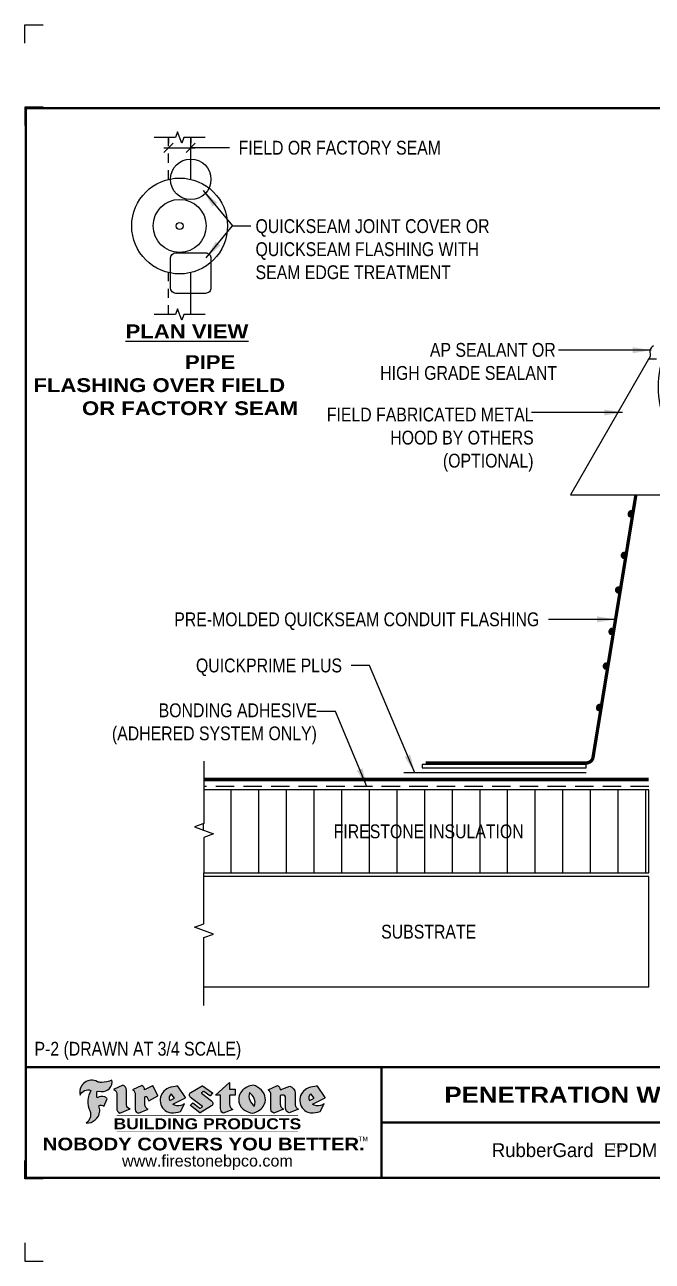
# Model space of a CAD drawing. Header units: inches. Extents: x 121.4 to 141.6, y -266 to -249.2.
# Drawn here: x 121.45 to 129.96, y -265.98 to -249.21 of the extents above; entities that cross this region are included whole.
import ezdxf
from ezdxf.enums import TextEntityAlignment as Align

# ---------------------------------------------------------------- set-up
doc = ezdxf.new("R2010")
doc.units = ezdxf.units.IN
doc.header["$MEASUREMENT"] = 0
doc.linetypes.add('HIDDEN', pattern=[0.375, 0.25, -0.125])
doc.linetypes.add('HIDDEN2', pattern=[0.1875, 0.125, -0.0625])
doc.layers.get('0').update_dxf_attribs({"linetype": 'CONTINUOUS'})
doc.layers.get('DEFPOINTS').update_dxf_attribs({"linetype": 'CONTINUOUS'})
for name, color, linetype in [('FSBP-ACCESSORY-OTHER', 7, 'CONTINUOUS'), ('FSBP-ADHESIVE', 1, 'HIDDEN'), ('FSBP-ANNO-NOTE', 7, 'CONTINUOUS'), ('FSBP-INSULATION', 7, 'CONTINUOUS'), ('FSBP-MEMBRANE', 7, 'CONTINUOUS'), ('FSBP-SEALANTS', 1, 'CONTINUOUS'), ('FSBP-SUBSTRATE-GENERIC', 9, 'CONTINUOUS'), ('FSBP-TTLB', 7, 'CONTINUOUS'), ('FSBP-TTLB-BORDER', 7, 'CONTINUOUS'), ('FSBP-TTLB-TEXT', 7, 'CONTINUOUS')]:
    doc.layers.add(name, color=color, linetype=linetype)
doc.styles.add('FSBP_ARIAL', font='arial.ttf')
doc.styles.add('FSBP_ARIAL_BOLD', font='')
doc.styles.add('FSBP_ARIAL_NAR', font='ARIALN.TTF')
doc.styles.add('FSBP_BANKGOTHIC', font='bgothm.ttf')
doc.styles.get('FSBP_ARIAL_BOLD').set_extended_font_data('Arial Black')
doc.linetypes.add('ZIGZAG', pattern='A,0.0001,-0.2,[131,ltypeshp.shx,S=0.2,R=0,X=-0.2,Y=0],-0.4,[131,ltypeshp.shx,S=0.2,R=180,X=0.2,Y=0],-0.2', length=0.8001)
doc.dimstyles.new('FSBP-DIM', dxfattribs={"dimtxt": 0.1875, "dimasz": 0.125, "dimexe": 0.0625, "dimexo": 0.125, "dimgap": 0.125, "dimtad": 0, "dimdec": 0, "dimzin": 1, "dimdsep": 46, "dimlunit": 4, "dimtxsty": 'FSBP_ARIAL_NAR', "dimblk": 'OBLIQUE', "dimcen": 0.09375, "dimdle": 0.0625, "dimclrd": 256, "dimclre": 256, "dimclrt": 256, "dimadec": 0, "dimazin": 0, "dimtfac": 1, "dimtdec": 0, "dimtmove": 1, "dimatfit": 3, "dimfxl": 1, "dimtolj": 1, "dimtzin": 0, "dimlwd": -1, "dimlwe": -1, "dimarcsym": 0})
doc.dimstyles.new('FSBP-LEADER', dxfattribs={"dimtxt": 0.1875, "dimasz": 0.25, "dimexe": 0.0625, "dimexo": 0.125, "dimgap": 0.125, "dimtad": 0, "dimtih": 1, "dimtoh": 1, "dimdec": 4, "dimzin": 0, "dimdsep": 46, "dimlunit": 4, "dimtxsty": 'FSBP_ARIAL_NAR', "dimcen": 0.09375, "dimclrd": 256, "dimclre": 256, "dimclrt": 256, "dimadec": 0, "dimazin": 0, "dimtfac": 1, "dimtdec": 4, "dimtofl": 0, "dimtmove": 0, "dimatfit": 3, "dimfxl": 1, "dimtolj": 1, "dimtzin": 0, "dimlwd": -1, "dimlwe": -1, "dimarcsym": 0})

# ---------------------------------------------------------------- blocks, each defined once
blk = doc.blocks.new('TTLB-EPDM_1')
at = {"layer": 'FSBP-TTLB-TEXT'}
h = blk.add_hatch(color=1, dxfattribs=at)
edge = h.paths.add_edge_path()
edge.add_arc((1.037309769669573, -0.1982514792917306), 0.1319107607348553, 264.0410451462098, 370.3106169565175)
edge.add_arc((1.027551646585694, 0.1214293576525799), 0.3273056962876235, 270.05058356628535, 295.23459397187514, ccw=False)
edge.add_arc((1.022801957313345, -0.06680179986895154), 0.1391656561713503, 249.3281275763668, 272.0749124149863, ccw=False)
edge.add_line((0.9736743133014443, -0.1970076156048179), (0.9474927838574558, -0.1852745150568325))
edge.add_arc((0.8939498971398288, -0.3394262635682071), 0.1631857907024099, 70.84590087378872, 194.3325259843273)
edge.add_arc((0.8444260109029493, -0.4259936440910768), 0.1179914261095279, 70.96950098067128, 156.9641407594482, ccw=False)
edge.add_arc((1.153141409296894, -0.4684497516079468), 0.3110405457095052, 150.3231137483159, 203.2084295854517)
edge.add_arc((0.7562495500622943, -0.6412608153899899), 0.1218587156617311, 0.8849157075190988, 24.34668939894999, ccw=False)
edge.add_arc((0.7493781665697374, -0.6475258110744375), 0.1289731377238325, -58.36655102076742, 3.6216782311386737, ccw=False)
edge.add_arc((0.8256699029544474, -0.5792158350996106), 0.1783301886510354, 267.2205474105585, 354.1381621173521)
edge.add_arc((0.7903121048625305, -0.6011409294291745), 0.212787892960859, 0.9996158580669322, 21.00503380861244)
edge.add_arc((1.01880712263941, -0.5666691048185161), 0.05136395668415847, 40.82117713173261, 125.52727787225791, ccw=False)
edge.add_line((1.057676976260041, -0.5330924682126437), (1.102776947655911, -0.4308018311949837))
edge.add_arc((1.040858222524664, -0.4699705673995949), 0.07326744446031509, 32.31675181867256, 66.31481236598174)
edge.add_arc((1.032262518825329, -0.5063316993097662), 0.1102246948011782, 69.8179132332389, 125.254734720681)
edge.add_arc((1.127708877207287, -0.368959353531244), 0.1659710644737306, 164.1569669952081, 196.5811013160487, ccw=False)
edge.add_line((0.9680425188342383, -0.3236487780942383), (1.023615334387159, -0.3294494641845773))
h = blk.add_hatch(color=1, dxfattribs=at)
edge = h.paths.add_edge_path()
edge.add_line((1.275239419159561, -0.6223407783464694), (1.415345367376062, -0.5660418822574371))
edge.add_arc((1.421019305783958, -0.5090099247487757), 0.05731350411836949, 181.9717871001989, 264.31851000495806, ccw=False)
edge.add_line((1.363739737527226, -0.5109819325197265), (1.363412352251203, -0.3102363679013962))
edge.add_arc((1.294263659668751, -0.3103491388303989), 0.06914878453844908, 0.0934405599591014, 72.42834396969012)
edge.add_line((1.315139561173908, -0.2444268274366692), (1.186839444240604, -0.3024209471341379))
edge.add_arc((1.175246268095289, -0.3585110609420917), 0.05727567197445628, -0.017399788185912257, 78.322067691347, ccw=False)
edge.add_line((1.232521937428658, -0.3585284546236807), (1.232574268422297, -0.555126496687123))
edge.add_arc((1.305699496415486, -0.5558575689677219), 0.07312888236350451, 179.4272023230205, 245.3845503102953)
h = blk.add_hatch(color=1, dxfattribs=at)
edge = h.paths.add_edge_path()
edge.add_line((1.792026821926584, -0.3839679064720229), (1.722158956877934, -0.2518542302253621))
edge.add_arc((1.720119655279638, -0.2529327078887852), 0.002306916790721817, 27.87197133405656, 117.3766794470751)
edge.add_line((1.719058846382097, -0.250884159729182), (1.610638460368705, -0.3070279753467702))
edge.add_arc((1.547088841662962, -0.3061026658494403), 0.06355635479880145, 359.165808011073, 425.8793658831422)
edge.add_line((1.573061729235633, -0.2480956029480268), (1.446879247402876, -0.3051325108639702))
edge.add_arc((1.407812067100189, -0.370357133046621), 0.07602957263902092, -3.441403975725109, 59.07992244284969, ccw=False)
edge.add_line((1.483704536400296, -0.3749210150788969), (1.483704536400296, -0.5723838140635706))
edge.add_arc((1.54053746518044, -0.568254406115083), 0.05698275005415228, 184.1557352478595, 255.3066498366543)
edge.add_line((1.526084036778343, -0.6233736605654059), (1.657291340682093, -0.570650514527486))
edge.add_arc((1.688298576827198, -0.5021390388423987), 0.0752015358480571, 207.5160880841914, 245.649226723163, ccw=False)
edge.add_arc((1.721050197024907, -0.4914488168456328), 0.1093332836229113, 179.4823365255141, 204.5537900001094, ccw=False)
edge.add_line((1.611721375809452, -0.4904610114968335), (1.611721375809452, -0.4126404716788983))
edge.add_arc((1.628589765097195, -0.414159299036043), 0.01693662875851176, 28.356188110622725, 174.8549701683585, ccw=False)
edge.add_arc((1.627340435522395, -0.4197189881350504), 0.02111886817708033, 22.216893572439517, 40.10213956426492, ccw=False)
edge.add_line((1.646891420738257, -0.4117336534413738), (1.666638796144639, -0.4549750258192233))
edge.add_arc((1.668737246926742, -0.4540167099035481), 0.002306916790685496, 204.545128184284, 299.6323508190091)
edge.add_line((1.669877862091766, -0.4560219186518992), (1.791128135493295, -0.3870515928837648))
edge.add_line((1.791128135493295, -0.3870515928837648), (1.792026821926584, -0.3839679064720229))
h = blk.add_hatch(color=1, dxfattribs=at)
h.paths.add_polyline_path([(2.063388732080512, -0.2583237030618903, 0.02524281661523788), (2.025024361750752, -0.2610532129309178, 0.1213611957758757), (1.901773912052249, -0.3008158885520373, 0.6151668103976068), (1.93274136141747, -0.6099060679591872, 0.05306812109568645), (1.967936229862175, -0.617865745600497, 0.1150932231766138), (2.099126721549737, -0.5994933789882708), (2.151195569562105, -0.4944891916583316, -0.08755405562188731), (2.104230609512001, -0.5187113292177372, -0.265591761123442), (1.992692314386659, -0.5010701623316862), (2.165347897647223, -0.4141184325909109, 0.4518949533370738), (2.166222728871162, -0.4107679608846269)])
h.paths.add_polyline_path([(2.014217313945437, -0.4188965037300676), (1.951113654018855, -0.4515330109460507, -0.3720533890450154), (1.973177450672722, -0.3607130665457561)], flags=16)
h = blk.add_hatch(color=1, dxfattribs=at)
edge = h.paths.add_edge_path()
edge.add_arc((2.260407392426802, -0.3775796671688782), 0.04152450223225729, 123.20805433950699, 232.2027298779723, ccw=False)
edge.add_line((2.237665217914071, -0.3428366421988329), (2.393535971665983, -0.2540943745380986))
edge.add_arc((2.394677353533142, -0.2560991469722482), 0.002306916790741334, 55.64644466176611, 119.65426054492559, ccw=False)
edge.add_line((2.395979141996861, -0.2541946229174954), (2.531809646140459, -0.3470380726374032))
edge.add_arc((2.530468902927946, -0.3489153772789875), 0.002306916790700397, -42.731101238422525, 54.4661353739603, ccw=False)
edge.add_line((2.532163440279987, -0.3504807552658491), (2.498457913851155, -0.3869673252714421))
edge.add_arc((2.496763376499139, -0.3854019472845934), 0.002306916790672934, 233.7527076894875, 317.26889876138785, ccw=False)
edge.add_line((2.495399362263356, -0.38726241234572), (2.413849913492982, -0.3274738082119626))
edge.add_arc((2.412485899257181, -0.3293342732731342), 0.002306916790720064, 53.75270768979358, 124.4135619297835)
edge.add_line((2.41118211687575, -0.3274311136421062), (2.382933981293377, -0.346782838468144))
edge.add_arc((2.38423776367478, -0.3486859980991606), 0.002306916790694898, 124.4135619293799, 231.8459020253626)
edge.add_line((2.382812599816248, -0.3505000469010184), (2.519899969301207, -0.4581994452042721))
edge.add_arc((2.494247019847682, -0.4908523236374461), 0.04152450223225742, -55.21225898295222, 51.84590202520428, ccw=False)
edge.add_line((2.517938320565804, -0.5249552055672808), (2.364434947484597, -0.6179520922513717))
edge.add_arc((2.36323960192349, -0.6159790200102006), 0.002306916790726996, 233.2955624372927, 301.20872157023314, ccw=False)
edge.add_line((2.361860787187538, -0.6178285429225383), (2.231266621301074, -0.5204709167214361))
edge.add_arc((2.232647938930649, -0.5186232623475259), 0.002306916790697672, 135.5134179846393, 233.21798691998708, ccw=False)
edge.add_line((2.231002150870836, -0.5170067083764565), (2.262839375599356, -0.4845937328397696))
edge.add_arc((2.264485163659225, -0.4862102868108537), 0.002306916790748497, 53.0352839999411, 135.513417985369, ccw=False)
edge.add_line((2.265872365996302, -0.4843670465239001), (2.361834678328762, -0.5565872257804898))
edge.add_arc((2.363221880665761, -0.5547439854936304), 0.002306916790627066, 233.0352840000685, 302.2362632414394)
edge.add_line((2.36445241715569, -0.5566953042850713), (2.39428499383348, -0.5378823484768844))
edge.add_arc((2.393054457343549, -0.5359310296853765), 0.002306916790685166, 302.2362632406177, 412.2027298768422)
edge.add_line((2.394468296066179, -0.5341081404551886), (2.234958295420142, -0.4103916733127022))
h = blk.add_hatch(color=1, dxfattribs=at)
edge = h.paths.add_edge_path()
edge.add_line((2.763460561272041, -0.2072496393923444), (2.763460561272041, -0.2969520779963801))
edge.add_arc((2.765767478062699, -0.2969520779963943), 0.00230691679065842, 179.9999999996471, 269.9999999996471)
edge.add_line((2.765767478062685, -0.2992589947870528), (2.835417693520355, -0.2992589947870528))
edge.add_arc((2.835417693520355, -0.3015659115777538), 0.002306916790701052, 0, 90, ccw=False)
edge.add_line((2.837724610311056, -0.3015659115777538), (2.837724610311056, -0.3790761307453892))
edge.add_arc((2.83541769352037, -0.3790761307453749), 0.002306916790686842, 269.99999999964706, 359.99999999964706, ccw=False)
edge.add_line((2.835417693520355, -0.3813830475360618), (2.765767478062685, -0.3813830475360618))
edge.add_arc((2.765767478062699, -0.3836899643267202), 0.00230691679065842, 90.00000000035294, 180.0000000003529)
edge.add_line((2.763460561272041, -0.3836899643267344), (2.763460561272041, -0.5033995910642801))
edge.add_arc((2.836735953378943, -0.5071368822038516), 0.07337063740681413, 177.0802527808789, 245.3249543133826)
edge.add_line((2.806105814540615, -0.5738080530967267), (2.674529557384915, -0.6226036013049594))
edge.add_arc((2.708610405062069, -0.564298408791804), 0.06753517344606039, 177.0345319916277, 239.6926428024901, ccw=False)
edge.add_line((2.641165668230087, -0.560804539009709), (2.641165668230087, -0.3836899643267344))
edge.add_arc((2.638858751439429, -0.3836899643267202), 0.00230691679065842, 359.9999999996471, 449.999999999647)
edge.add_line((2.638858751439443, -0.3813830475360618), (2.572857950769389, -0.3813830475360618))
edge.add_line((2.572857950769389, -0.3813830475360618), (2.763460561272041, -0.2072496393923444))
h = blk.add_hatch(color=1, dxfattribs=at)
edge = h.paths.add_edge_path(flags=16)
edge.add_arc((2.940363509127394, -0.4847985213681437), 0.1684614578629418, 344.5558804047865, 417.0140046669545)
edge.add_arc((3.194458079644619, -0.3883534532477785), 0.1684614578629414, 164.5558804047864, 237.0140046669546)
edge = h.paths.add_edge_path()
edge.add_arc((3.069375116502199, -0.4399344555144872), 0.1828726885096673, 136.0914512150047, 191.213418978326)
edge.add_arc((3.064939550433406, -0.4318234379590333), 0.1803148804748503, 194.0167254156723, 240.6663730831859)
edge.add_arc((3.098047041778981, -0.3845058757092554), 0.2378525180183701, 239.2975390661776, 264.2889872773176)
edge.add_arc((3.04884478212623, -0.4190232383793012), 0.203760689247156, 277.1986764832036, 326.503572961274)
edge.add_arc((3.077739326803546, -0.4341046616465112), 0.171374865791709, 325.3768876809902, 406.3828327799087)
edge.add_arc((3.011839488065919, -0.4896144380417797), 0.2571945645850002, 44.28462553519766, 73.82901434867304)
edge.add_arc((3.117152499586992, -0.4983433120546693), 0.2579560664039132, 97.50292863483666, 134.1039137579027)
h = blk.add_hatch(color=1, dxfattribs=at)
edge = h.paths.add_edge_path()
edge.add_line((3.322690228557462, -0.5721896537377091), (3.322690228557462, -0.3749210150788969))
edge.add_arc((3.246797759257384, -0.3703571330465745), 0.076029572638996, 356.5585960242387, 419.0799224428129)
edge.add_line((3.285864939560099, -0.3051325108639702), (3.412047421392799, -0.2480956029480268))
edge.add_arc((3.386074533820159, -0.3061026658494941), 0.06355635479883807, 0.3962622833877276, 65.87936588318718, ccw=False)
edge.add_line((3.449629368605429, -0.3056631084210863), (3.580526418688805, -0.2593848434574539))
edge.add_arc((3.555744121700958, -0.3530904070730321), 0.09692726601172152, 2.366977007666776, 75.18615851992018, ccw=False)
edge.add_line((3.652588689330287, -0.3490873311063041), (3.652588689330287, -0.4883770011386872))
edge.add_arc((3.761877549389556, -0.4914934052703811), 0.1093332836229047, 178.3666365323574, 204.5537900000422)
edge.add_arc((3.729125929191727, -0.5021836272670953), 0.07520153584796169, 207.5160880841711, 245.2240541443093)
edge.add_line((3.697611150971852, -0.5704631245385627), (3.572585913552643, -0.6207021253773775))
edge.add_arc((3.59534718600759, -0.5526356419907701), 0.07177131519198746, 180.3328587115751, 251.51018566665869, ccw=False)
edge.add_line((3.523577081955409, -0.5530525936986663), (3.523577081955409, -0.4153032515383615))
edge.add_arc((3.486319529276879, -0.4148773504126441), 0.0372599868942854, 359.3450650296066, 449.0500281941028)
edge.add_arc((3.482769874121713, -0.4419622099033496), 0.06447454900600783, 86.29402372314017, 119.8211331593848)
edge.add_line((3.450707067966732, -0.3860252459975726), (3.450707067966732, -0.4904610114968335))
edge.add_arc((3.560035889182251, -0.491448816845647), 0.1093332836229751, 179.4823365255069, 204.5537900001023)
edge.add_arc((3.527284268984408, -0.5021390388424952), 0.07520153584796385, 207.5160880841699, 245.6492267231416)
edge.add_line((3.496277032839316, -0.570650514527486), (3.365069728935509, -0.6233736605654059))
edge.add_arc((3.37950248606194, -0.5682868177318081), 0.05694615642555727, 183.9298782390169, 255.318496325343, ccw=False)
h = blk.add_hatch(color=1, dxfattribs=at)
h.paths.add_polyline_path([(3.957695472291277, -0.2583237030618903, 0.02524281661523822), (3.919331101961575, -0.2610532129309178, 0.1085638477195505), (3.807890832595604, -0.2939221658134414, 0.6425897848490651), (3.827048101628293, -0.6099060679591872, 0.05306812109569052), (3.862242970072884, -0.617865745600497, 0.1150932231766133), (3.993433461760503, -0.5994933789882708), (4.045502309772871, -0.4944891916583316, -0.08755405562189084), (3.998537349722767, -0.5187113292177372, -0.2655917611234366), (3.886999054597368, -0.5010701623316862), (4.059654637857989, -0.4141184325909109, 0.4518949533370731), (4.060529469081928, -0.4107679608846269)])
h.paths.add_polyline_path([(3.90852405415626, -0.4188965037300676), (3.845420394229677, -0.4515330109460507, -0.3720533890450147), (3.867484190883488, -0.3607130665457561)], flags=16)
at = {"layer": 'DEFPOINTS', "linetype": 'Continuous', "ltscale": 1.75}
for points in [[(-0.015625, 13.88083333333333), (-0.015625, 14.13083333333333), (0.234375, 14.13083333333333)], [(20.01562500000003, 13.88083333333333), (20.01562500000003, 14.13083333333333), (19.76562500000003, 14.13083333333333)], [(-0.015625, -2.380833333333342), (-0.015625, -2.630833333333342), (0.234375, -2.630833333333342)], [(20.01562500000003, -2.380833333333342), (20.01562500000003, -2.630833333333342), (19.76562500000003, -2.630833333333342)]]:
    blk.add_lwpolyline(points, dxfattribs=at)
at = {"layer": 'DEFPOINTS', "color": 1}
for points in [[(0.234375, 13.015625), (-0.015625, 13.015625), (-0.015625, 12.765625)], [(20.015625, 12.765625), (20.015625, 13.015625), (19.765625, 13.015625)], [(0.234375, -1.515625), (-0.015625, -1.515625), (-0.015625, -1.265625)], [(20.015625, -1.265625), (20.015625, -1.515625), (19.765625, -1.515625)]]:
    blk.add_lwpolyline(points, dxfattribs=at)
at = {"layer": 'FSBP-TTLB', "const_width": 0.03125}
blk.add_lwpolyline([(15.09028770518938, 0), (20, 0), (20, 0.4512598240669945), (15.09028770518938, 0.4512598240669945)], close=True, dxfattribs=at)
for points in [[(0, 0), (0, -1.5), (20, -1.5), (20, 0), (0, 0)], [(4.825208527206769, 0), (4.825208527206769, -0.75)], [(15.84028770518938, 0), (15.84028770518938, -1.5)], [(17.84110496735593, 0), (17.84110496735593, -1.5)], [(20, 0), (20, -1.5)], [(4.825208527206769, -0.75), (15.84028770518938, -0.75)], [(4.825208527206769, -0.75), (4.825208527206769, -1.5)], [(15.84028770518938, -1.048740175933006), (17.84110496735593, -1.048740175933006)]]:
    blk.add_lwpolyline(points, dxfattribs=at)
at = {"layer": 'FSBP-TTLB-BORDER', "const_width": 0.03125}
blk.add_lwpolyline([(20, 0), (20, 13), (0, 13), (0, 0)], dxfattribs=at)
at = {"layer": 'FSBP-TTLB-TEXT', "color": 1}
blk.add_line((0.7358432058323388, -0.379822754145593), (0.7358432058323388, -0.379822754145593), dxfattribs=at)
for points in [[(1.023615323725323, -0.3294494630716969, 0.5000510906601082), (1.167090420776901, -0.1746414942047778, -0.1103304102359608), (1.027840608309816, -0.2058762110801382, -0.09957876667165425), (0.9736743133014443, -0.1970076156048179), (0.9474927838574558, -0.1852745150568325, 0.5978159689075124), (0.7358432058323388, -0.379822754145593, -0.3938834584182213), (0.8828996422548698, -0.3144510229727047, 0.2349406564350952), (0.86727108227484, -0.5910237178633082, -0.1027304183841549), (0.8780937320133262, -0.6393788197974146, -0.2772692352614086), (0.8170223912655956, -0.7573362346216896, 0.3985429150902959), (1.003067614090241, -0.5974286950643517, 0.0875124847930418), (0.9889600163401155, -0.5248671157293501, -0.3874031597924062), (1.057676976260041, -0.5330924682126437), (1.102776947655911, -0.4308018311949837, 0.1494423498871741), (1.07029056398062, -0.4028746979725923, 0.2467195073738216), (0.9686394281704906, -0.4163228904100862, -0.1424285161541127), (0.9680425188342383, -0.3236487780942383), (1.023615334387159, -0.3294494641845773)], [(2.166222728871162, -0.4107679608846269), (2.063388732080512, -0.2583237030618903, 0.02524281661523788), (2.025024361750752, -0.2610532129309178, 0.1085638477195265), (1.913584092384895, -0.2939221658134414, 0.6425897848491228), (1.93274136141747, -0.6099060679591872, 0.05306812109568648), (1.967936229862175, -0.617865745600497, 0.1150932231766137), (2.099126721549737, -0.5994933789882708), (2.151195569562105, -0.4944891916583316, -0.0875540556218873), (2.104230609512001, -0.5187113292177372, -0.2655917611234418), (1.992692314386659, -0.5010701623316862), (2.165347897647223, -0.4141184325909109)], [(2.763460561272041, -0.2072496393923444), (2.763460561272041, -0.2969520779963801, 0.4142135623730958), (2.765767478062685, -0.2992589947870528), (2.835417693520355, -0.2992589947870528, -0.414213562373095), (2.837724610311056, -0.3015659115777538), (2.837724610311056, -0.3790761307453892, -0.4142135623730938), (2.835417693520355, -0.3813830475360618), (2.765767478062685, -0.3813830475360618, 0.4142135623730958), (2.763460561272041, -0.3836899643267344), (2.763460561272041, -0.5033995910642801, 0.3068985753588853), (2.806105814540615, -0.5738080530967267), (2.674529557384915, -0.6226036013049594, -0.2804194150632976), (2.641165668230087, -0.560804539009709), (2.641165668230087, -0.3836899643267344, 0.414213562373095), (2.638858751439443, -0.3813830475360618), (2.572857950769389, -0.3813830475360618), (2.763460561272041, -0.2072496393923444)], [(4.060529469081928, -0.4107679608846269), (3.957695472291277, -0.2583237030618903, 0.02524281661523788), (3.919331101961575, -0.2610532129309178, 0.1085638477195265), (3.807890832595604, -0.2939221658134414, 0.6425897848491228), (3.827048101628293, -0.6099060679591872, 0.05306812109568648), (3.862242970072884, -0.617865745600497, 0.1150932231766137), (3.993433461760503, -0.5994933789882708), (4.045502309772871, -0.4944891916583316, -0.0875540556218873), (3.998537349722767, -0.5187113292177372, -0.2655917611234418), (3.886999054597368, -0.5010701623316862), (4.059654637857989, -0.4141184325909109)], [(4.059654637857989, -0.4141184325909109, 0.4518949533370731), (4.060529469081928, -0.4107679608846269, 0.4518949533370731)]]:
    blk.add_lwpolyline(points, format="xyb", dxfattribs=at)
for points in [[(1.275239419159561, -0.6223407783464694), (1.415345367376062, -0.5660418822574371, -0.3756100036733062), (1.363739737527226, -0.5109819325197265), (1.363412352251203, -0.3102363679013962, 0.3265360292958048), (1.315139561173908, -0.2444268274366692), (1.186839444240604, -0.3024209471341379, -0.3557863980845349), (1.232521937428658, -0.3585284546236807), (1.232574268422297, -0.555126496687123, 0.2960110723418457)], [(1.792026821926584, -0.3839679064720229), (1.722158956877934, -0.2518542302253621, 0.4116839150163434), (1.719058846382097, -0.250884159729182), (1.610638460368705, -0.3070279753467702, 0.2996033003794034), (1.573061729235633, -0.2480956029480268), (1.446879247402876, -0.3051325108639702, -0.2797757560995365), (1.483704536400296, -0.3749210150788969), (1.483704536400296, -0.5723838140635706, 0.320828638474519), (1.526084036778343, -0.6233736605654059), (1.657291340682093, -0.570650514527486, -0.1679398621276611), (1.621603752698661, -0.5368819723450571, -0.1098333365370753), (1.611721375809452, -0.4904610114968335), (1.611721375809452, -0.4126404716788983, -0.743334502655012), (1.64349420176768, -0.4061152228778298, -0.07819791644735608), (1.646891420738257, -0.4117336534413738), (1.666638796144639, -0.4549750258192233, 0.4404648714563479), (1.669877862091766, -0.4560219186518992), (1.791128135493295, -0.3870515928837648)], [(2.234958295420142, -0.4103916733127022, -0.5150044486718882), (2.237665217914071, -0.3428366421988329), (2.393535971665983, -0.2540943745380986, -0.2867822934100265), (2.395979141996861, -0.2541946229174954), (2.531809646140459, -0.3470380726374032, -0.4515027974650387), (2.532163440279987, -0.3504807552658491), (2.498457913851155, -0.3869673252714421, -0.3814439164929681), (2.495399362263356, -0.38726241234572), (2.413849913492982, -0.3274738082119626, 0.3184718635035665), (2.41118211687575, -0.3274311136421062), (2.382933981293377, -0.346782838468144, 0.5064094529656681), (2.382812599816248, -0.3505000469010184), (2.519899969301207, -0.4581994452042721, -0.5043597839115849), (2.517938320565804, -0.5249552055672808), (2.364434947484597, -0.6179520922513717, -0.3053163970316367), (2.361860787187538, -0.6178285429225383), (2.231266621301074, -0.5204709167214361, -0.4541703869768119), (2.231002150870836, -0.5170067083764565), (2.262839375599356, -0.4845937328397696, -0.3762644290664977), (2.265872365996302, -0.4843670465239001), (2.361834678328762, -0.5565872257804898, 0.3114700032088108), (2.36445241715569, -0.5566953042850713), (2.39428499383348, -0.5378823484768844, 0.520381097387146), (2.394468296066179, -0.5341081404551886)], [(2.937624918725987, -0.3131105398334029, 0.2452625673097023), (2.889993533867141, -0.4754966266250307, 0.2064059665179019), (2.976604338974084, -0.5890186876871866, 0.1094800500670344), (3.074378098474654, -0.6211778035979165, 0.2185147641853038), (3.218764944843201, -0.5314757029352819, 0.3689489483072479), (3.195959963110113, -0.3100352223135445, 0.1296305888694145), (3.0834694040758, -0.242595816912754, 0.1610736375384317)], [(3.322690228557462, -0.5721896537377091), (3.322690228557462, -0.3749210150788969, 0.2797757560995341), (3.285864939560099, -0.3051325108639702), (3.412047421392799, -0.2480956029480268, -0.2937618496109166), (3.449629368605429, -0.3056631084210863), (3.580526418688805, -0.2593848434574539, -0.3288760160581939), (3.652588689330287, -0.3490873311063041), (3.652588689330287, -0.4883770011386872, 0.114762897203527), (3.662431105063263, -0.536926560769686, 0.166032965990522), (3.697611150971852, -0.5704631245385627), (3.572585913552643, -0.6207021253773775, -0.3209557512194564), (3.523577081955409, -0.5530525936986663), (3.523577081955409, -0.4153032515383615, 0.4127061514896111), (3.48693727661589, -0.3776224848030694, 0.1473421876160361), (3.450707067966732, -0.3860252459975726), (3.450707067966732, -0.4904610114968335, 0.1098333365370753), (3.460589444855941, -0.5368819723450855, 0.1679398621276611), (3.496277032839316, -0.570650514527486), (3.365069728935509, -0.6233736605654059, -0.3219729545308964), (3.322690228557462, -0.5721896537377091, 29.1476284739)], [(1.951113654018855, -0.4515330109460507), (2.014217313945437, -0.4188965037300676), (1.973177450672722, -0.3607130665457561, 0.3720533890450154)], [(3.10274193015772, -0.5296595419651595, 0.3271311138286319), (3.032079658614293, -0.3434924326507627, 0.3271311138286322)], [(3.845420394229677, -0.4515330109460507), (3.90852405415626, -0.4188965037300676), (3.867484190883488, -0.3607130665457561, 0.3720533890450154)]]:
    blk.add_lwpolyline(points, format="xyb", close=True, dxfattribs=at)
at = {"layer": 'FSBP-TTLB-TEXT'}
for points, const_width in [([(1.233926579809207, -0.6584455781731435), (3.691229482685259, -0.6584455781731577)], 0.0078125), ([(10.06152282927678, -0.75), (10.06152282927678, -1.5)], 0.03125), ([(1.233926579809207, -0.8761560960495984), (3.691229482685259, -0.8761560960495842)], 0.0078125)]:
    blk.add_lwpolyline(points, dxfattribs=dict(at, const_width=const_width))
at = {"layer": 'FSBP-TTLB-TEXT', "color": 1}
for centre, start, end in [((1.789987520328282, -0.3850463841354355), 299.6323508193319, 27.87197133380463), ((2.164310260790558, -0.412058050385383), 296.7304547840455, 34.00233684987403)]:
    blk.add_arc(centre, 0.00230691679068068, start, end, dxfattribs=at)
at = {"layer": 'FSBP-TTLB-TEXT', "style": 'FSBP_ARIAL_NAR'}
blk.add_text('MAXIMUM WARRANTY:', height=0.1875, dxfattribs=at).set_placement((17.90516569312837, 0.2256299120335257), align=Align.MIDDLE_RIGHT)
at = {"layer": 'FSBP-TTLB-TEXT'}
for s, height, style, p in [('ISSUE / REVISION', 0.125, 'FSBP_ARIAL', (16.84069633627263, -0.1938496373466023)), ('DETAIL NO.', 0.21875, 'FSBP_ARIAL', (18.92055248367797, -0.2724398367368792)), ('DATE:', 0.125, 'FSBP_ARIAL', (16.84069633627263, -0.409973105348854)), ('RubberGard  EPDM', 0.1875, 'FSBP_BANKGOTHIC', (7.443365678241776, -1.125)), ('TM', 0.0625, 'FSBP_BANKGOTHIC', (8.023397742165457, -1.062518816683806)), ('www.firestonebpco.com', 0.15625, 'FSBP_ARIAL', (2.462578031247233, -1.268657306740124)), ('NOT TO SCALE', 0.15625, 'FSBP_ARIAL', (16.84069633627263, -1.274370087966503))]:
    blk.add_text(s, height=height, dxfattribs=dict(at, style=style)).set_placement(p, align=Align.MIDDLE_CENTER)
at = {"layer": 'FSBP-TTLB-TEXT', "lineweight": 18, "style": 'FSBP_ARIAL_BOLD'}
blk.add_text('BUILDING PRODUCTS', height=0.1484375, dxfattribs=at).set_placement((2.462578031247233, -0.7673008371113639), align=Align.MIDDLE_CENTER)
at = {"layer": 'FSBP-TTLB-TEXT', "color": 1}
for s, height, style, p in [('NOBODY COVERS YOU BETTER.', 0.171875, 'FSBP_ARIAL_BOLD', (2.412604263603384, -1.041650450587369)), ('TM', 0.0625, 'FSBP_BANKGOTHIC', (4.576671173373001, -0.9725745042934193))]:
    blk.add_text(s, height=height, dxfattribs=dict(at, style=style)).set_placement(p, align=Align.MIDDLE_CENTER)
at = {"layer": 'FSBP-TTLB-TEXT', "style": 'FSBP_ARIAL'}
blk.add_text('ACCEPTABLE SYSTEMS:', height=0.125, dxfattribs=at).set_placement((10.29281281591562, -1.125), align=Align.MIDDLE_LEFT)
at = {"layer": 'FSBP-TTLB-TEXT'}
for tag, height, style, p in [('MAXIMUM_WARRANTY', 0.1875, 'FSBP_ARIAL_BOLD', (18.03987100774941, 0.2240244307510579)), ('ACCPT_SYSTEMS', 0.21875, 'FSBP_ARIAL', (12.49438170418193, -1.125))]:
    blk.add_attdef(tag, text='', height=height, dxfattribs=dict(at, style=style)).set_placement(p, align=Align.MIDDLE_LEFT)
for tag, height, style, p in [('DETAIL_DESCP_LINE_1', 0.21875, 'FSBP_ARIAL_BOLD', (10.33118450231211, -0.3736318192489421)), ('ISSUE_REV_DATE', 0.21875, 'FSBP_ARIAL', (16.84069633627263, -0.7282559425942452)), ('DETAIL_NUMBER', 0.4375, 'FSBP_ARIAL', (18.91941590748775, -0.8931630692489421))]:
    blk.add_attdef(tag, text='', height=height, dxfattribs=dict(at, style=style)).set_placement(p, align=Align.MIDDLE_CENTER)
blk = doc.blocks.new('_OBLIQUE')
at = {"color": 0, "linetype": 'ByBlock'}
blk.add_line((-0.5, -0.5), (0.5, 0.5), dxfattribs=at)
blk = doc.blocks.new('*D2')
at = {"layer": 'DEFPOINTS', "color": 0, "transparency": 16777216}
for p in [(123.3988639416658, -250.8829961641688), (123.6988639416658, -250.8829961641688), (123.6988639416658, -250.8829961641688)]:
    blk.add_point(p, dxfattribs=at)
at = {"layer": 'FSBP-ANNO-NOTE', "transparency": 16777216}
for p, q in [((123.3363639416658, -250.8829961641688), (123.7613639416658, -250.8829961641688)), ((123.3988639416658, -250.7579961641688), (123.3988639416658, -250.8204961641688)), ((123.6988639416658, -250.7579961641688), (123.6988639416658, -250.8204961641688)), ((124.2232601791243, -250.8829961641688), (123.6988639416658, -250.8829961641688))]:
    blk.add_line(p, q, dxfattribs=at)
at = {"layer": 'FSBP-ANNO-NOTE', "transparency": 16777216, "xscale": 0.125, "yscale": 0.125, "zscale": 0.125, "rotation": 180}
blk.add_blockref('_OBLIQUE', (123.3988639416658, -250.8829961641688), dxfattribs=at)
at = {"layer": 'FSBP-ANNO-NOTE', "transparency": 16777216, "xscale": 0.125, "yscale": 0.125, "zscale": 0.125}
blk.add_blockref('_OBLIQUE', (123.6988639416658, -250.8829961641688), dxfattribs=at)
at = {"layer": 'FSBP-ANNO-NOTE', "transparency": 16777216, "insert": (124.3482601791243, -250.8829961641688), "char_height": 0.1875, "attachment_point": 4, "style": 'FSBP_ARIAL_NAR'}
blk.add_mtext('\\A1;FIELD OR FACTORY SEAM', dxfattribs=at)

msp = doc.modelspace()

# ---------------------------------------------------------------- hatches: boundary and pattern name
at = {"layer": 'FSBP-INSULATION'}
h = msp.add_hatch(dxfattribs=at)
h.set_pattern_fill('LINE', color=256, scale=3, angle=90, style=0)
h.set_pattern_definition([(90, (-129.2522274848305, -246.4904198004088), (-0.375, 2.296136913416957e-17), [])])
h.paths.add_polyline_path([(130.3117310541574, -260.7114570939817), (136.4373509955418, -260.7114570939817), (136.4373509955416, -260.2298757187634), (136.5661389995786, -260.1830007187634), (136.3085629915047, -260.0892507187634), (136.4373509955416, -260.0423757187634), (136.4373509955417, -259.5864570939818), (130.3117310541574, -259.5864570939817)])
h.paths.add_polyline_path([(129.9754908428848, -260.7114570939817), (129.9754908428848, -259.5864570939817), (123.8779944205742, -259.5864570939817), (123.8779944205742, -260.0423757187635), (123.7492064165374, -260.0892507187635), (124.0067824246111, -260.1830007187634), (123.8779944205742, -260.2298757187635), (123.8779944205743, -260.7114570939817)])
h.paths.add_polyline_path([(132.0371966353543, -260.2944102829313), (134.7118854143447, -260.2944102829313), (134.7118854143447, -260.0033760059872), (132.0371966353543, -260.0033760059872)], flags=24)
h.paths.add_polyline_path([(125.5893982422343, -260.2944102829313), (128.2640870212247, -260.2944102829313), (128.2640870212247, -260.0033760059872), (125.5893982422343, -260.0033760059872)], flags=24)
at = {"layer": 'FSBP-MEMBRANE'}
for points in [[(129.6789479776987, -255.8051939397242, 1), (129.6660231783168, -255.8870952482394)], [(129.5866882261718, -256.3676939397242, 1), (129.57376342679, -256.4495952482393)], [(129.5091474100907, -256.8364439397242, 1), (129.4962226107089, -256.9183452482393)], [(129.4192738349207, -257.3989439397242, 1), (129.4063490355389, -257.4808452482393)], [(129.3422627227531, -257.8676939397242, 1), (129.3293379233713, -257.9495952482393)], [(129.2497960593683, -258.4301939397242, 1), (129.2368712599865, -258.5120952482393)]]:
    msp.add_hatch(color=256, dxfattribs=at).paths.add_polyline_path(points)

# ---------------------------------------------------------------- linework, layer by layer
at = {"layer": 'FSBP-ACCESSORY-OTHER'}
msp.add_lwpolyline([(129.9106115667884, -253.7498633304812), (128.8504908428848, -255.586046286439), (130.143610948521, -255.5860462864389, 0.2063723591214683), (130.143610948521, -254.6117677071816, -0.2063723591213749), (130.143610948521, -253.6374891279242), (130.082655578647, -253.6374891279242)], format="xyb", dxfattribs=at)
at = {"layer": 'FSBP-ADHESIVE', "linetype": 'ZIGZAG', "ltscale": 0.17}
msp.add_line((126.5905731025076, -259.3520820939817), (129.064250314407, -259.3520820939817), dxfattribs=at)
at = {"layer": 'FSBP-ADHESIVE', "linetype": 'HIDDEN'}
msp.add_line((129.9129908428848, -259.5395820939817), (123.8779944205742, -259.5395820939818), dxfattribs=at)
at = {"layer": 'FSBP-INSULATION'}
msp.add_lwpolyline([(123.8779944205742, -259.1958320939817), (123.8779944205742, -260.0423757187635), (123.7492064165373, -260.0892507187635), (124.0067824246111, -260.1830007187635), (123.8779944205742, -260.2298757187635), (123.8779944205742, -260.7114570939817), (129.9129908428848, -260.7114570939817), (129.9129908428848, -259.5864570939817), (123.8779944205742, -259.5864570939817)], dxfattribs=at)
at = {"layer": 'FSBP-MEMBRANE', "linetype": 'HIDDEN2'}
for p, q in [((123.3988639416658, -251.3100833897917), (123.3988639416658, -250.7425389218254)), ((123.3988639416658, -253.1425389218254), (123.3988639416658, -252.5749944538591))]:
    msp.add_line(p, q, dxfattribs=at)
at = {"layer": 'FSBP-MEMBRANE'}
for p, q in [((123.6988639416658, -251.3100833897917), (123.6988639416658, -250.7425389218254)), ((123.6988639416658, -253.1425389218254), (123.6988639416658, -252.5749944538591)), ((129.6660231783168, -255.8870952482394), (129.6789479776987, -255.8051939397242)), ((129.57376342679, -256.4495952482393), (129.5866882261718, -256.3676939397242)), ((129.4962226107089, -256.9183452482393), (129.5091474100907, -256.8364439397242)), ((129.4063490355389, -257.4808452482393), (129.4192738349207, -257.3989439397242)), ((129.3293379233713, -257.9495952482393), (129.3422627227531, -257.8676939397242)), ((129.2368712599865, -258.5120952482393), (129.2497960593683, -258.4301939397242))]:
    msp.add_line(p, q, dxfattribs=at)
for points in [[(123.8940627667968, -250.7425389218254), (123.6051139416658, -250.7425389218254), (123.5769889416658, -250.8198117242476), (123.5207389416658, -250.6652661194032), (123.4926139416658, -250.7425389218254), (123.2036651165348, -250.7425389218254)], [(123.8940627667968, -253.1425389218254), (123.6051139416658, -253.1425389218254), (123.5769889416658, -253.2198117242475), (123.5207389416658, -253.0652661194033), (123.4926139416658, -253.1425389218254), (123.2036651165348, -253.1425389218254)]]:
    msp.add_lwpolyline(points, dxfattribs=at)
msp.add_lwpolyline([(123.8988639416658, -252.8560451578242), (123.4988639416658, -252.8560451578242, -0.4142135623730914), (123.4238639416658, -252.7810451578243), (123.4238639416658, -252.3810451578242, -0.4142135623730931), (123.4988639416658, -252.3060451578242), (123.8988639416658, -252.3060451578242, -0.4142135623730969), (123.9738639416658, -252.3810451578242), (123.9738639416658, -252.7810451578243, -0.4142135623730989)], format="xyb", close=True, dxfattribs=at)
at = {"layer": 'FSBP-MEMBRANE', "const_width": 0.04499999999999998}
msp.add_lwpolyline([(126.8874481025076, -259.2211445939818), (129.064250314407, -259.2211445939818, 0.3441507314089108), (129.1552011737957, -259.1501323088289), (129.1772628202999, -259.0151643657606), (129.7377810379397, -255.586046286439)], format="xyb", dxfattribs=at)
at = {"layer": 'FSBP-MEMBRANE'}
msp.add_lwpolyline([(126.8405731025076, -259.2886445939818), (129.064250314407, -259.2886445939818), (129.064250314407, -259.2436445939818), (126.8405731025076, -259.2436445939818)], close=True, dxfattribs=at)
at = {"layer": 'FSBP-MEMBRANE', "const_width": 0.046875}
msp.add_lwpolyline([(129.9129908428848, -259.4458320939817), (123.8779944205742, -259.4458320939817)], dxfattribs=at)
at = {"layer": 'FSBP-MEMBRANE'}
for centre, radius in [((123.6988639416658, -251.3100833897917), 0.275), ((123.5488639416658, -251.9425389218254), 0.65), ((123.5488639416658, -251.9425389218254), 0.3597597050800616), ((123.5488639416658, -251.9425389218254), 0.04732954612406246)]:
    msp.add_circle(centre, radius, dxfattribs=at)
for centre in [(129.6724855780078, -255.8461445939818), (129.5802258264809, -256.4086445939818), (129.5026850103998, -256.8773945939818), (129.4128114352298, -257.4398945939818), (129.3358003230622, -257.9086445939818), (129.2433336596774, -258.4711445939818)]:
    msp.add_arc(centre, 0.0414574323118444, 81.0321418909987, 261.0321418909987, dxfattribs=at)
at = {"layer": 'FSBP-SEALANTS'}
msp.add_line((130.0177763025458, -253.7498633304898), (129.9106115667884, -253.7498633304812), dxfattribs=at)
msp.add_spline([(129.9754908428848, -253.5666314807836), (129.927405340774, -253.6259088031536), (129.931941644043, -253.6945233937669), (129.9106115667836, -253.7498633304898)], degree=3, dxfattribs=at)
at = {"layer": 'FSBP-SUBSTRATE-GENERIC'}
for points in [[(123.8779944205743, -262.5083320939817), (123.8779944205742, -261.5892507187634), (124.0067824246111, -261.5423757187634), (123.7492064165373, -261.4486257187634), (123.8779944205742, -261.4017507187634), (123.8779944205742, -260.7114570939817)], [(123.8779944205743, -262.2583320939817), (129.9129908428848, -262.2583320939817), (129.9129908428848, -260.7583320939817), (123.8779944205743, -260.7583320939817)]]:
    msp.add_lwpolyline(points, dxfattribs=at)

# ---------------------------------------------------------------- block references
msp.add_blockref('TTLB-EPDM_1', (121.4627011304555, -263.3453146094643)).add_auto_attribs({'DETAIL_DESCP_LINE_1': 'PENETRATION WITH QUICKSEAM CONDUIT FLASHING', 'ACCPT_SYSTEMS': 'ALL', 'ISSUE_REV_DATE': '6/10/2014', 'DETAIL_NUMBER': 'P-2', 'MAXIMUM_WARRANTY': '20 YEARS'})

# ---------------------------------------------------------------- texts
at = {"layer": 'DEFPOINTS', "style": 'FSBP_ARIAL_NAR'}
msp.add_text('P-2 (DRAWN AT 3/4 SCALE)', height=0.1875, dxfattribs=at).set_placement((121.5798584845299, -263.0953146094643), align=Align.MIDDLE_LEFT)
at = {"layer": 'FSBP-ANNO-NOTE', "style": 'FSBP_ARIAL_NAR'}
for s, p in [('PRE-MOLDED QUICKSEAM CONDUIT FLASHING', (128.4272059918737, -257.274589303816)), ('QUICKPRIME PLUS', (125.7507635158146, -257.8995893038161))]:
    msp.add_text(s, height=0.1875, dxfattribs=at).set_placement(p, align=Align.MIDDLE_RIGHT)
for s, p in [('FIRESTONE INSULATION', (126.9267426317295, -260.1489570939817)), ('SUBSTRATE', (126.9267426317295, -261.5083320939817))]:
    msp.add_text(s, height=0.1875, dxfattribs=at).set_placement(p, align=Align.MIDDLE_CENTER)
at = {"layer": 'FSBP-ANNO-NOTE', "char_height": 0.1875, "attachment_point": 1}
for s, width, heights, insert, style in [('QUICKSEAM JOINT COVER OR \\PQUICKSEAM FLASHING WITH\\PSEAM EDGE TREATMENT', 3.204377227715867, [0.9424001422117703], (124.5783005069316, -251.8507316945161), 'FSBP_ARIAL_NAR'), ('\\pi1.2497;{\\LPLAN VIEW}\\P\\pi2.0554;{\\H0.33333x;\\P\\pi0.025751;}PIPE FLASHING OVER FIELD \\P\\pi0.65872;OR FACTORY SEAM ', 4.110760985469824, [1.14257590329726], (121.5652402402229, -253.277163704166), 'FSBP_ARIAL_BOLD'), ('\\pi0.88218;AP SEALANT OR \\P\\pi0.20777;HIGH GRADE SEALANT', 2.586053931721068, [0.5562135798888368], (126.0612907576542, -253.5283510624231), 'FSBP_ARIAL_NAR'), ('\\pi0.42603;FIELD FABRICATED METAL \\P\\pi1.2868;HOOD BY OTHERS\\P\\pi2.0011;(OPTIONAL)', 3.204377227715867, [0.9424001422117703], (125.1188236048874, -254.4047834981211), 'FSBP_ARIAL_NAR'), ('\\pi0.79436;BONDING ADHESIVE \\P\\pi0.16075;(ADHERED SYSTEM ONLY)', 2.915053411953664, [0.6446506848420517], (122.4695472983549, -258.4138400117554), 'FSBP_ARIAL_NAR')]:
    msp.add_mtext_dynamic_manual_height_columns(s, width=width, gutter_width=5, heights=heights, dxfattribs=dict(at, insert=insert, style=style))

# ---------------------------------------------------------------- dimensions: what is measured, and where the dimension line sits
at = {"layer": 'FSBP-ANNO-NOTE'}
dim = msp.add_linear_dim(base=(123.6988639416658, -250.8829961641688), p1=(123.3988639416658, -250.8829961641688), p2=(123.6988639416658, -250.8829961641688), text='FIELD OR FACTORY SEAM', dimstyle='FSBP-DIM', dxfattribs=at)
dim.commit()
dim.dimension.update_dxf_attribs({"geometry": '*D2', "text_midpoint": (125.7036063592062, -250.8829961641688), "dimtype": 128})

# ---------------------------------------------------------------- leaders
for points in [[(123.8676808602204, -251.4607006584775), (124.2657399129146, -251.9425389218254), (124.5157399129146, -251.9425389218254)], [(123.9104980006856, -252.3725483510755), (124.2657399129146, -251.9425389218254), (124.5157399129146, -251.9425389218254)], [(129.9442409099836, -253.6263819786601), (128.9390670444026, -253.6263819786601), (128.6890670444026, -253.6263819786601)], [(129.5579143607575, -254.4700976978088), (128.5735805866829, -254.4700976978088), (128.3235805866829, -254.4700976978088)], [(129.4617744669745, -257.274589303816), (128.5522059918737, -257.274589303816)], [(126.7370107212768, -259.3543407225736), (126.1257635158146, -257.899589303816), (125.8757635158146, -257.8995893038161)], [(126.0878642879798, -259.5395820939818), (125.6613917659024, -258.524589303816), (125.4113917659024, -258.5245893038161)]]:
    msp.add_leader(points, dimstyle='FSBP-LEADER', dxfattribs=at)

doc.saveas('drawing.dxf')
